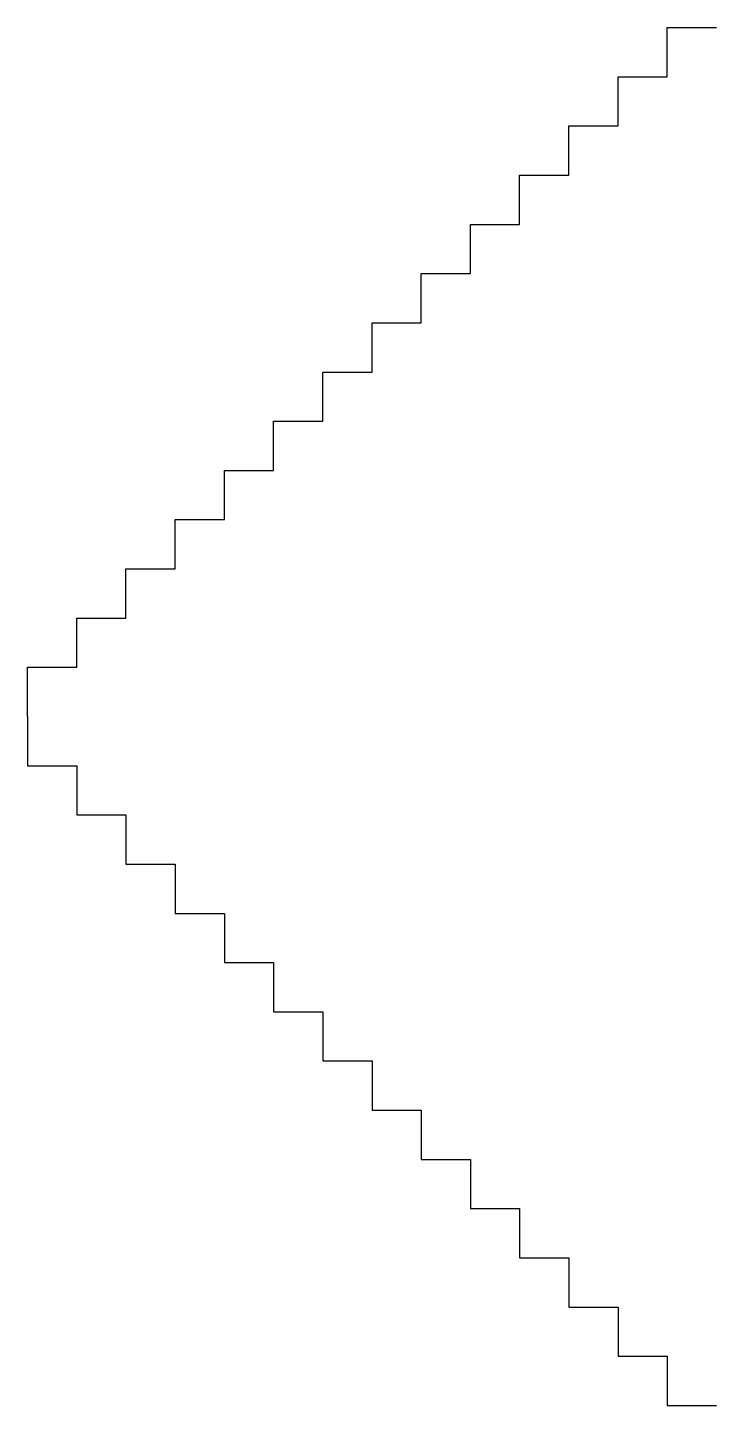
# Model space of a CAD drawing. Header units: millimetres. Extents: x 0 to 14, y -14 to 14.
import ezdxf

# ---------------------------------------------------------------- set-up
doc = ezdxf.new("R2010")
doc.units = ezdxf.units.MM

msp = doc.modelspace()

# ---------------------------------------------------------------- linework, layer by layer
for p, q in [((13, 13), (13, 14)), ((13, 14), (14, 14)), ((12, 13), (13, 13)), ((12, 12), (12, 13)), ((11, 12), (12, 12)), ((11, 11), (11, 12)), ((10, 10), (10, 11)), ((10, 11), (11, 11)), ((9, 9), (9, 10)), ((9, 10), (10, 10)), ((8, 8), (8, 9)), ((8, 9), (9, 9)), ((7, 8), (8, 8)), ((7, 7), (7, 8)), ((6, 7), (7, 7)), ((6, 6), (6, 7)), ((5, 5), (5, 6)), ((5, 6), (6, 6)), ((4, 5), (5, 5)), ((4, 4), (4, 5)), ((3, 4), (4, 4)), ((3, 3), (3, 4)), ((2, 3), (3, 3)), ((2, 2), (2, 3)), ((1, 1), (1, 2)), ((1, 2), (2, 2)), ((0, 0), (0, 1)), ((0, 1), (1, 1)), ((0, 0), (0, -1)), ((0, -1), (1, -1)), ((1, -1), (1, -2)), ((1, -2), (2, -2)), ((2, -2), (2, -3)), ((2, -3), (3, -3)), ((3, -3), (3, -4)), ((3, -4), (4, -4)), ((4, -4), (4, -5)), ((4, -5), (5, -5)), ((5, -5), (5, -6)), ((5, -6), (6, -6)), ((6, -6), (6, -7)), ((6, -7), (7, -7)), ((7, -7), (7, -8)), ((7, -8), (8, -8)), ((8, -8), (8, -9)), ((8, -9), (9, -9)), ((9, -9), (9, -10)), ((9, -10), (10, -10)), ((10, -10), (10, -11)), ((10, -11), (11, -11)), ((11, -11), (11, -12)), ((11, -12), (12, -12)), ((12, -12), (12, -13)), ((12, -13), (13, -13)), ((13, -13), (13, -14)), ((13, -14), (14, -14))]:
    msp.add_line(p, q)

doc.saveas('drawing.dxf')
